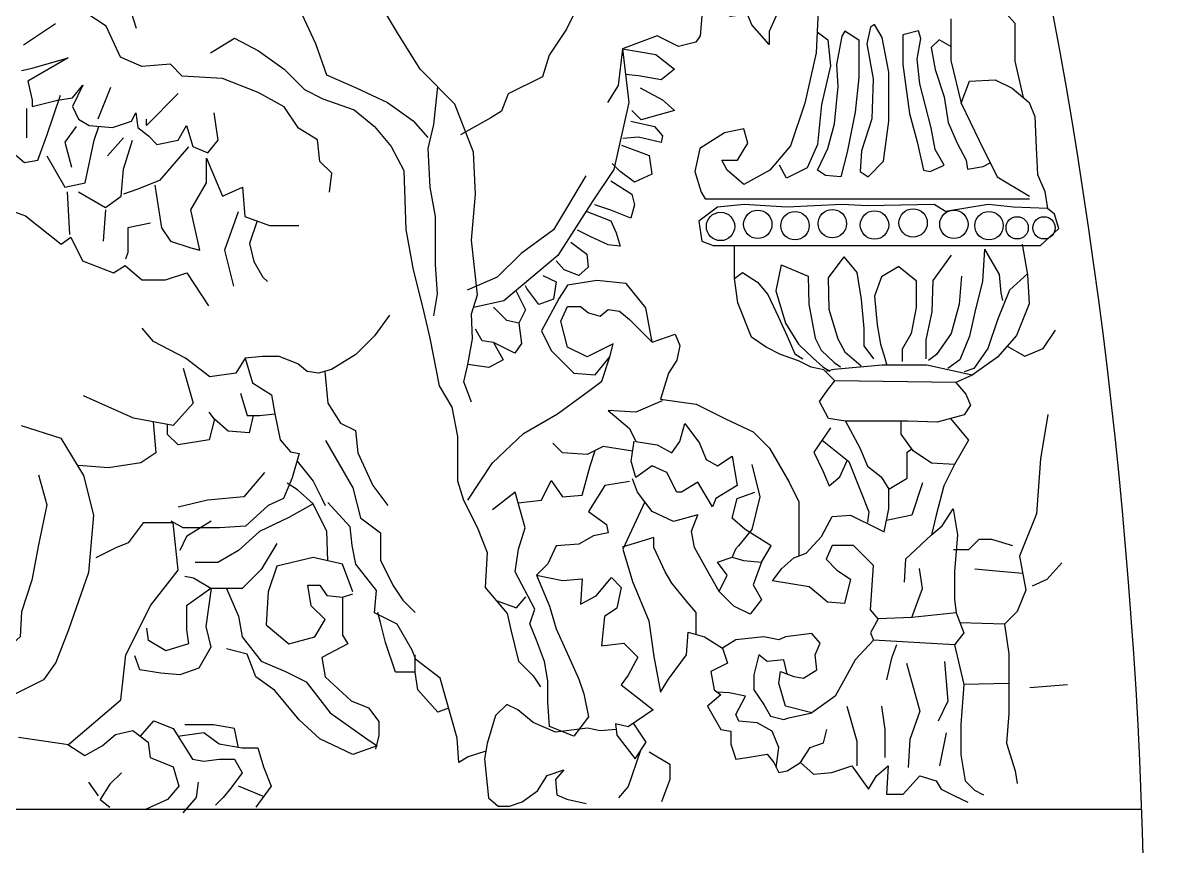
# Model space of a CAD drawing. Extents: x 225 to 2401, y 148 to 3508.
# Drawn here: x 1190.1 to 1434.2, y 2690.5 to 2866.3 of the extents above; entities that cross this region are included whole.
import ezdxf

# ---------------------------------------------------------------- set-up
doc = ezdxf.new("R2010")
doc.units = 0
doc.header["$LTSCALE"] = 10
doc.header["$MEASUREMENT"] = 0
for name, color, linetype in [('3', 3, 'CONTINUOUS'), ('7', 7, 'CONTINUOUS'), ('BH', 3, 'CONTINUOUS')]:
    doc.layers.add(name, color=color, linetype=linetype)

msp = doc.modelspace()

# ---------------------------------------------------------------- linework, layer by layer
at = {"layer": '3'}
msp.add_lwpolyline([(1404.07, 2412.96, 0.10605), (1404.07, 2898.02, -0.152399), (1434.18, 3413.58)], format="xyb", dxfattribs=at)
at = {"layer": '7'}
msp.add_line((487.43, 2698.47), (1429, 2698.47), dxfattribs=at)
at = {"layer": 'BH', "color": 7}
for points in [[(1393.09, 2918.62), (1396.61, 2910.87), (1396.96, 2901.02), (1395.9, 2890.11), (1396.26, 2881.32), (1396.96, 2871.82), (1401.89, 2866.19), (1401.89, 2858.09), (1403.66, 2850.35)], [(1357.75, 2876.87), (1356.37, 2883.31), (1348.08, 2883.77), (1343.93, 2885.61), (1341.17, 2890.21), (1335.18, 2891.59), (1330.57, 2887.91), (1328.73, 2884.69), (1319.98, 2886.07), (1314.45, 2884.23), (1310.77, 2879.17), (1308.93, 2870.43), (1306.16, 2864.91), (1302.48, 2859.38), (1301.1, 2854.78), (1293.73, 2851.1), (1292.34, 2847.42), (1290.04, 2846.04), (1283.59, 2842.36)], [(1255.57, 2830.15), (1256.07, 2834.2), (1253.54, 2836.72), (1253.03, 2841.28), (1248.98, 2843.81), (1245.94, 2848.36), (1240.37, 2851.39), (1232.78, 2854.43), (1224.17, 2854.94), (1221.63, 2857.46), (1215.56, 2856.96), (1211, 2858.98), (1207.96, 2865.56), (1203.4, 2868.59), (1197.32, 2872.64), (1191.75, 2874.66), (1189.22, 2879.72)], [(1285.93, 2785.35), (1284.3, 2789.65), (1285.11, 2793.33), (1286.14, 2798.85), (1285.93, 2804.16), (1287.16, 2808.25), (1285.93, 2819.9), (1286.75, 2829.71), (1286.34, 2838.71), (1282.37, 2848.96), (1274.92, 2856.41), (1270.15, 2864.15), (1265.68, 2871.59)], [(1359.88, 2868.9), (1359.51, 2859.89), (1357.03, 2849.14), (1353.99, 2840.05), (1349.58, 2834.81), (1344.06, 2831.78), (1340.47, 2834.81), (1339.37, 2837.01), (1342.68, 2837.01), (1344.89, 2840.6), (1344.06, 2843.63), (1339.92, 2842.8), (1334.68, 2839.49), (1333.58, 2834.53), (1334.95, 2830.12), (1335.78, 2828.75), (1405.03, 2828.75)], [(1388.22, 2867.16), (1388.2, 2858.23), (1390.41, 2849.14), (1394.27, 2841.15), (1398.14, 2833.43), (1405.03, 2829.3)], [(1230.2, 2859.9), (1235.32, 2863.04), (1240.43, 2860.29), (1245.94, 2856.37), (1250.26, 2852.04), (1254.2, 2850.08), (1260.88, 2847.72), (1265.21, 2844.19), (1268.75, 2839.86), (1271.5, 2834.76), (1271.9, 2822.19), (1273.47, 2813.54), (1275.44, 2805.68), (1277.01, 2799.01), (1278.98, 2788.79), (1281.75, 2784.24), (1282.93, 2777.96), (1282.93, 2768.53), (1284.11, 2764.6), (1287.26, 2758.31), (1289.23, 2753.21), (1288.83, 2745.74), (1293.55, 2740.24), (1294.34, 2736.71), (1295.91, 2730.03), (1299.06, 2726.88), (1300.63, 2724.53)], [(1390.41, 2849.14), (1392.24, 2853.83), (1397.68, 2854.13), (1401.31, 2852.32), (1404.94, 2849.3), (1406.15, 2846.28), (1406.46, 2839.63), (1406.76, 2833.89), (1408.27, 2830.26), (1408.88, 2826.64), (1401.62, 2826.94), (1396.17, 2827.54), (1387.09, 2826.03), (1384.67, 2827.54), (1370.46, 2827.24), (1365.01, 2827.54), (1353.21, 2826.94), (1344.14, 2827.54), (1338.39, 2826.94), (1334.46, 2823.92), (1335.06, 2819.69), (1337.48, 2818.78), (1407.36, 2818.78), (1411.3, 2822.41), (1410.39, 2825.43), (1408.88, 2826.64)], [(1185.17, 2827.11), (1190.74, 2825.09), (1198.34, 2819.02), (1200.36, 2820.54), (1202.9, 2815.48), (1209.48, 2812.95), (1212.01, 2814.47), (1215.56, 2811.43), (1220.62, 2811.43), (1225.18, 2812.95), (1229.74, 2805.87)], [(1403.43, 2819.04), (1404.59, 2812.48), (1404.98, 2806.31), (1402.27, 2799.56), (1398.22, 2794.93), (1392.81, 2791.07), (1389.33, 2789.53), (1391.46, 2787.02), (1392.42, 2784.71), (1391.07, 2782.58), (1385.28, 2781.04), (1379.1, 2781.23), (1371.37, 2781.23), (1365.77, 2781.23), (1362.11, 2781.81), (1360.17, 2785.48), (1362.11, 2788.18), (1363.5, 2789.9), (1361.14, 2792.23), (1358.44, 2792.81), (1355.73, 2794.16), (1351.87, 2795.51), (1348.78, 2797.05), (1345.69, 2799.17), (1342.79, 2806.5), (1342.02, 2811.71), (1342.02, 2817.3), (1342.02, 2818.85)], [(1324.49, 2798.12), (1323.1, 2805.42), (1318.92, 2810.63), (1312.66, 2811.32), (1306.39, 2810.28), (1304.65, 2807.5), (1300.82, 2800.55), (1302.91, 2796.38), (1307.78, 2791.51), (1312.31, 2791.16), (1315.44, 2794.99)], [(1285.16, 2764.4), (1290.38, 2772.39), (1296.99, 2778.65), (1304.3, 2782.82), (1310.92, 2787.69), (1313.7, 2789.77), (1315.44, 2794.99), (1316.14, 2797.77), (1310.57, 2794.99), (1306.39, 2797.07), (1305, 2802.63), (1306.39, 2805.76), (1309.18, 2805.76), (1310.92, 2804.37), (1313.35, 2803.68), (1315.09, 2805.07), (1317.53, 2804.72), (1319.62, 2802.98), (1322.4, 2800.2), (1324.49, 2798.12), (1329.36, 2799.85), (1330.41, 2797.42), (1329.71, 2794.29), (1327.97, 2791.51), (1326.23, 2785.95), (1333.89, 2784.91), (1340.15, 2781.78), (1346.07, 2779), (1349.55, 2775.52), (1353.72, 2768.22), (1355.81, 2764.05), (1355.81, 2756.75), (1355.81, 2752.58)], [(1268.43, 2803.87), (1265.23, 2799.48), (1261.23, 2795.48), (1256.03, 2792.29), (1253.23, 2791.49), (1250.83, 2791.89), (1248.83, 2793.49), (1244.83, 2795.08), (1241.23, 2795.08), (1237.63, 2794.68), (1235.63, 2791.49), (1230.03, 2790.69), (1224.83, 2794.68), (1218.03, 2798.28), (1215.63, 2801.08)], [(1189.76, 2780.32), (1198.28, 2777.66), (1203.08, 2769.68), (1205.21, 2761.17), (1204.14, 2748.93), (1199.88, 2736.69), (1197.22, 2729.77), (1194.55, 2726.05), (1184.96, 2721.26)], [(1362.57, 2779.83), (1358.98, 2774.61), (1360.94, 2770.69), (1362.24, 2767.43), (1364.53, 2769.39), (1366.16, 2772.98)], [(1389.03, 2772), (1386.74, 2767.43), (1385.11, 2761.23), (1384.13, 2756.99), (1386.41, 2758.95), (1388.7, 2762.54), (1389.68, 2756.99), (1389.03, 2749.16), (1389.03, 2743.29), (1389.35, 2740.35), (1379.88, 2739.37), (1372.7, 2739.05), (1371.06, 2741), (1371.72, 2750.46), (1367.47, 2754.71), (1362.9, 2754.71), (1361.59, 2751.77), (1363.88, 2749.49), (1366.82, 2747.53), (1365.51, 2742.31), (1361.92, 2742.64), (1359.96, 2744.27), (1358, 2745.9), (1350.16, 2747.2), (1352.12, 2749.81), (1354.73, 2752.1), (1357.34, 2753.07), (1360.61, 2756.66), (1362.9, 2760.9), (1366.82, 2761.23), (1372.7, 2758.29), (1374, 2757.64), (1374.98, 2762.54), (1374.98, 2766.78), (1378.9, 2769.06), (1378.9, 2774.61), (1379.91, 2775.34)], [(1189.23, 2713.81), (1199.88, 2712.22), (1211.07, 2721.79), (1212.13, 2731.37), (1217.46, 2742.01), (1223.32, 2749.46), (1222.25, 2759.57), (1215.86, 2759.57), (1212.66, 2755.31), (1210, 2754.25), (1205.74, 2752.12)], [(1371.72, 2734.48), (1367.79, 2730.31), (1365.66, 2726.42), (1363.54, 2722.53), (1358.58, 2719), (1352.92, 2720.41), (1351.5, 2725.36), (1351.86, 2727.83), (1354.69, 2726.77), (1356.81, 2726.42), (1359.65, 2728.19), (1359.29, 2731.37), (1360.35, 2733.84), (1358.58, 2735.97), (1352.92, 2735.26), (1351.5, 2734.55), (1348.32, 2735.26), (1342.3, 2734.55), (1339.47, 2732.78), (1340.53, 2729.6), (1336.99, 2727.83), (1337.7, 2723.94), (1339.11, 2722.88), (1336.28, 2720.41), (1339.11, 2715.46), (1341.24, 2715.11), (1341.24, 2712.28), (1342.3, 2709.1), (1344.78, 2709.45), (1349.03, 2710.16), (1350.44, 2708.39), (1351.5, 2706.27), (1353.27, 2706.62), (1356.11, 2708.39), (1358.94, 2705.91), (1362.83, 2706.27), (1367.08, 2707.68), (1370.62, 2702.73), (1372.39, 2705.56), (1374.87, 2707.68), (1374.51, 2701.67), (1378.05, 2701.67), (1381.59, 2705.56), (1385.13, 2704.5), (1386.19, 2702.73), (1389.03, 2701.32), (1391.86, 2699.9)], [(1316.81, 2715.45), (1313.38, 2715.15), (1310.7, 2715.75), (1303.85, 2714.85), (1299.09, 2716.94), (1295.81, 2719.61), (1293.43, 2720.8), (1291.04, 2718.42), (1289.26, 2712.47), (1288.66, 2709.2), (1289.56, 2700.87), (1291.64, 2699.09), (1294.02, 2699.09), (1296.7, 2699.98), (1299.98, 2702.36), (1302.07, 2705.63), (1305.64, 2706.82), (1303.85, 2704.74), (1304.15, 2701.47), (1306.24, 2700.57), (1310.41, 2699.68)], [(1215.27, 2714), (1218.14, 2717.28), (1222.24, 2715.64), (1224.29, 2712.36), (1226.34, 2709.09), (1228.8, 2708.68), (1232.08, 2709.09), (1235.35, 2709.09), (1236.99, 2706.22), (1234.53, 2702.95), (1232.89, 2700.9), (1231.26, 2699.27)], [(1199.76, 2712.23), (1203.39, 2709.91), (1207.08, 2711.95), (1209.94, 2714.41), (1213.63, 2715.23), (1216.91, 2712.77), (1217.32, 2709.5), (1222.24, 2707.45), (1223.47, 2703.36), (1221.01, 2700.49), (1216.5, 2698.45)]]:
    msp.add_lwpolyline(points, dxfattribs=at)
at = {"layer": 'BH'}
for points in [[(1231.38, 2907.05), (1233.35, 2898.4), (1232.96, 2891.72), (1234.14, 2889.37), (1240.43, 2885.05), (1243.97, 2879.15), (1248.3, 2871.29), (1252.62, 2861.87), (1254.98, 2855.19), (1261.28, 2852.44), (1267.96, 2849.29), (1273.47, 2845.36), (1276.62, 2841.83)], [(1208.42, 2889.45), (1210.29, 2877.93), (1214.34, 2865.17)], [(1332.88, 2879.17), (1334.26, 2883.31), (1338.4, 2884.23), (1342.55, 2884.23), (1344.39, 2879.63), (1349, 2879.17), (1352.22, 2876.87), (1351.3, 2868.59), (1349.46, 2864.45), (1349.46, 2861.68), (1345.77, 2865.83), (1344.85, 2868.13), (1341.17, 2867.67), (1337.94, 2869.51), (1335.18, 2868.59), (1334.72, 2863.52), (1333.8, 2862.14), (1330.11, 2861.22), (1325.51, 2863.52), (1318.14, 2860.76), (1317.22, 2852.94), (1314.91, 2849.26)], [(1197.1, 2866.05), (1190.32, 2861.54)], [(1371.1, 2865.4), (1370.27, 2861.82), (1371.65, 2854.37), (1371.37, 2845.83), (1369.17, 2838.94), (1368.89, 2834.53), (1370.55, 2833.43), (1373.86, 2836.74), (1374.96, 2845.28), (1374.96, 2855.75), (1373.58, 2863.19), (1371.92, 2865.95), (1371.1, 2865.4)], [(1359.7, 2864.39), (1361.99, 2862.64), (1362.54, 2857.13), (1360.61, 2848.86), (1359.79, 2840.32), (1357.58, 2835.36), (1353.16, 2833.16), (1351.63, 2835.94)], [(1365.58, 2864.57), (1368.61, 2862.64), (1368.61, 2854.65), (1367.79, 2847.21), (1366.13, 2838.67), (1364.75, 2833.43), (1361.44, 2833.71), (1359.79, 2834.81), (1361.99, 2839.49), (1363.37, 2844.73), (1364.2, 2852.72), (1363.92, 2857.41), (1365.03, 2863.47), (1365.69, 2864.5)], [(1381.31, 2864.57), (1377.99, 2863.74), (1377.99, 2857.41), (1379.37, 2846.93), (1381.03, 2840.87), (1382.41, 2834.81), (1383.79, 2834.53), (1386.82, 2835.91), (1384.89, 2839.22), (1384.06, 2843.9), (1381.58, 2853.27), (1381.03, 2858.51), (1381.86, 2862.92), (1381.31, 2864.57)], [(1388.2, 2861.26), (1385.72, 2862.64), (1384.06, 2860.99), (1384.89, 2856.3), (1386.82, 2850.52), (1387.65, 2845.01), (1389.58, 2840.6), (1391.51, 2837.01), (1391.79, 2835.08), (1395.1, 2835.64), (1396.64, 2836.41)], [(1318.14, 2860.76), (1319.52, 2849.26), (1316.3, 2835), (1311.69, 2828.1), (1304.32, 2816.6), (1292.8, 2806.94), (1286.36, 2805.56)], [(1318.14, 2860.76), (1325.29, 2859.51), (1329.27, 2856.39), (1326.43, 2854.12), (1321.59, 2854.97), (1318.75, 2855.25)], [(1189.87, 2856.13), (1192.13, 2856.58), (1199.81, 2858.83), (1191.23, 2853.87), (1192.13, 2849.81), (1192.13, 2848.46), (1197.55, 2849.81), (1200.71, 2850.26), (1202.97, 2852.97), (1200.71, 2848.46), (1202.06, 2845.75), (1204.32, 2844.4), (1209.29, 2843.95), (1213.35, 2845.3), (1214.26, 2847.11), (1214.71, 2843.95), (1216.97, 2842.15), (1218.77, 2840.34), (1223.29, 2841.24), (1225.09, 2844.4), (1226.45, 2839.89), (1229.61, 2838.54), (1231.87, 2841.24), (1230.96, 2847.11)], [(1185.68, 2847.5), (1187.12, 2839.35), (1190.48, 2836.47), (1193.36, 2836.95), (1195.28, 2842.22), (1198.16, 2850.86)], [(1208.84, 2852.52), (1206.13, 2845.75)], [(1223.29, 2851.17), (1216.51, 2844.4), (1216.51, 2845.75)], [(1278.65, 2852.68), (1277.8, 2844.58), (1276.62, 2839.47), (1277.01, 2831.22), (1278.19, 2824.94), (1278.19, 2814.72), (1278.58, 2808.43), (1277.8, 2803.72)], [(1321.88, 2852.41), (1326.71, 2849.86), (1329.27, 2847.59), (1322.16, 2845.6), (1320.17, 2847.59)], [(1190.96, 2847.98), (1190.96, 2841.75)], [(1195.28, 2837.91), (1199.12, 2831.19), (1203.44, 2832.15), (1205.37, 2841.27), (1206.33, 2844.14)], [(1201.52, 2844.14), (1199.12, 2840.79), (1200.56, 2835.51)], [(1319.89, 2845.32), (1325, 2844.18), (1326.71, 2842.2), (1326.43, 2840.78), (1321.59, 2841.91), (1318.18, 2841.63)], [(1202, 2830.23), (1207.77, 2826.87), (1211.13, 2829.27), (1211.61, 2835.03), (1213.53, 2841.27)], [(1211.61, 2841.75), (1208.25, 2837.91)], [(1225.54, 2839.83), (1219.29, 2832.63), (1214.49, 2830.71), (1211.61, 2829.75)], [(1317.9, 2840.21), (1323.87, 2837.94), (1324.44, 2833.97), (1320.74, 2832.26), (1317.62, 2834.53), (1315.91, 2836.24)], [(1218.33, 2831.67), (1219.77, 2822.56), (1221.69, 2819.68), (1226.02, 2818.24), (1227.94, 2817.76), (1226.02, 2826.39), (1229.38, 2832.15), (1229.38, 2837.43), (1232.74, 2829.27), (1237.06, 2831.19), (1237.54, 2824.96), (1242.83, 2823.04), (1249.07, 2823.04)], [(1310.31, 2833.62), (1303.4, 2822.12), (1296.49, 2817.06), (1291.42, 2812), (1284.97, 2809.24)], [(1315.63, 2832.55), (1320.17, 2829.71), (1320.74, 2827.44), (1319.89, 2824.6), (1315.63, 2826.3), (1312.22, 2827.44)], [(1199.6, 2830.23), (1200.08, 2821.12)], [(1207.77, 2826.39), (1207.29, 2819.68)], [(1310.51, 2826.02), (1315.63, 2824.03), (1316.76, 2821.48), (1317.62, 2818.64), (1315.06, 2818.92), (1311.36, 2820.62), (1308.52, 2822.04)], [(1217.37, 2823.52), (1212.57, 2822.56), (1212.57, 2817.28), (1212.09, 2815.84)], [(1236.1, 2825.92), (1233.22, 2817.76), (1235.14, 2810.09)], [(1240.19, 2824), (1238.5, 2819.2), (1239.46, 2815.36), (1241.39, 2812), (1242.35, 2811.04)], [(1307.1, 2819.49), (1310.51, 2816.93), (1310.8, 2814.1), (1308.81, 2812.39), (1305.68, 2813.53), (1303.98, 2815.52)], [(1365.39, 2816.32), (1362.04, 2811.85), (1362.22, 2805.15), (1364.09, 2798.83), (1365.58, 2796.04), (1369.12, 2793.06)], [(1365.39, 2816.32), (1368.19, 2812.97), (1369.12, 2807.2), (1369.68, 2801.06), (1369.68, 2797.34), (1371.72, 2794.55)], [(1388.3, 2816.69), (1384.39, 2811.29), (1384.2, 2804.6), (1382.9, 2798.64), (1382.9, 2794.55)], [(1395.38, 2817.99), (1395.01, 2811.11), (1393.52, 2805.15), (1392.21, 2799.39), (1390.16, 2794.36), (1387.56, 2792.5)], [(1395.38, 2817.99), (1398.55, 2812.6), (1398.92, 2808.69), (1399.29, 2807.01)], [(1351.98, 2814.64), (1350.86, 2809.06), (1352.91, 2802.18), (1355.71, 2797.71), (1358.87, 2794.74), (1360.92, 2792.87), (1362.41, 2791.94)], [(1351.98, 2814.64), (1357.75, 2812.22), (1357.94, 2806.27), (1359.24, 2799.01), (1360.55, 2796.41), (1363.34, 2793.8), (1364.65, 2792.87)], [(1377.13, 2814.27), (1373.4, 2812.04), (1371.91, 2807.94), (1372.47, 2801.8), (1373.21, 2797.71), (1374.15, 2794.74), (1374.52, 2793.43)], [(1377.13, 2814.27), (1380.85, 2811.29), (1380.85, 2805.53), (1379.73, 2799.94), (1377.87, 2796.6), (1377.87, 2793.99)], [(1301.13, 2812.39), (1303.98, 2810.97), (1303.41, 2807.28), (1300.28, 2806.15), (1297.72, 2809.55), (1297.44, 2810.12)], [(1342.02, 2811.71), (1343.78, 2812.97), (1346.95, 2810.92), (1349.19, 2808.32), (1351.42, 2803.48), (1353.28, 2799.39), (1354.96, 2795.67), (1356.64, 2794.55)], [(1390.54, 2812.22), (1389.98, 2806.27), (1388.3, 2799.94), (1385.14, 2795.48), (1383.46, 2794.18)], [(1404.69, 2812.78), (1400.78, 2809.25), (1398.17, 2802.92), (1396.12, 2796.78), (1393.14, 2792.5), (1391.1, 2791.76)], [(1295.45, 2808.99), (1297.44, 2805.01), (1296.02, 2802.17), (1293.46, 2802.74), (1290.62, 2805.58)], [(1296.02, 2802.17), (1296.58, 2797.82), (1295.14, 2795.78), (1290.64, 2798.03), (1288.18, 2798.44), (1286.75, 2800.89)], [(1400.25, 2797.24), (1404.05, 2795.16), (1407.97, 2796.79), (1410.58, 2800.71)], [(1290.64, 2798.03), (1292.69, 2794.35), (1289.62, 2792.71), (1285.11, 2793.33)], [(1237.63, 2794.68), (1239.16, 2789.47), (1243.22, 2786.88), (1243.96, 2782.82), (1245.07, 2777.29), (1247.29, 2774.7), (1249.13, 2774.34), (1247.66, 2769.17), (1245.81, 2764.74), (1242.48, 2763.26), (1237.68, 2758.83), (1232.14, 2758.46), (1224.38, 2758.46), (1221.79, 2759.94)], [(1224.38, 2792.56), (1226.51, 2785.11), (1222.25, 2780.32), (1213.73, 2781.92), (1203.08, 2786.7)], [(1254.63, 2791.89), (1255.28, 2785.11), (1257.94, 2780.85), (1261.14, 2779.26), (1261.67, 2774.47), (1264.87, 2767.55), (1268.06, 2763.29)], [(1392.81, 2791.07), (1383.09, 2793.25), (1373.59, 2793.25), (1363.34, 2792.32), (1361.67, 2791.94)], [(1389.33, 2789.53), (1363.5, 2789.9)], [(1236.57, 2787.25), (1238.05, 2782.46), (1240.63, 2782.46), (1243.96, 2782.82)], [(1326.58, 2785.6), (1321.01, 2783.17), (1315.09, 2783.52), (1319.62, 2779.69), (1321.01, 2776.91), (1325.53, 2776.22), (1328.66, 2774.48), (1330.41, 2776.91), (1331.45, 2780.73), (1334.58, 2776.56), (1335.97, 2773.09), (1338.41, 2771.7), (1341.54, 2773.78), (1342.59, 2767.52), (1338.06, 2764.74), (1337.37, 2763.01), (1334.23, 2768.22), (1330.75, 2766.13), (1329.71, 2766.13), (1327.62, 2770.31), (1324.49, 2771.7), (1321.01, 2769.26), (1319.96, 2772.74), (1320.61, 2776.97)], [(1239.34, 2782.46), (1238.42, 2778.76), (1233.98, 2779.13), (1231.03, 2781.72), (1229.92, 2783.19)], [(1408.93, 2782.69), (1407.39, 2773.25), (1406.48, 2761.47), (1402.85, 2752.41), (1404.22, 2745.16), (1402.4, 2740.63), (1399.68, 2737.91), (1400.59, 2731.57), (1400.59, 2718.89), (1400.13, 2712.54), (1401.95, 2706.65), (1402.4, 2703.94)], [(1217.99, 2781.12), (1218.52, 2774.47), (1215.33, 2772.34), (1208.4, 2771.27), (1202.01, 2771.81)], [(1231.03, 2781.72), (1229.92, 2777.29), (1223.27, 2776.18), (1221.05, 2778.4), (1221.05, 2780.61)], [(1365.77, 2781.23), (1368.78, 2775.59), (1370.41, 2771.67), (1373.35, 2769.39), (1374.98, 2766.78)], [(1388.18, 2781.81), (1391.97, 2777.22), (1389.03, 2772), (1384.13, 2772.32), (1380.21, 2774.93), (1377.6, 2778.52), (1377.6, 2781.23)], [(1254.75, 2777.13), (1260.6, 2767.02), (1262.2, 2760.63), (1266.46, 2757.44), (1266.46, 2751.59), (1269.13, 2746.27), (1271.26, 2743.08), (1273.92, 2740.42)], [(1360.77, 2777.22), (1366.49, 2772.65), (1368.78, 2766.78), (1370.74, 2761.88), (1370.41, 2759.6)], [(1295.89, 2763.81), (1300.82, 2764.4), (1302.91, 2768.57), (1305.35, 2765.09), (1309.52, 2765.44), (1311.26, 2771.7), (1312.31, 2775)], [(1320.29, 2774.85), (1314.05, 2775.87), (1310.57, 2774.13), (1305.35, 2774.48), (1303.26, 2776.56)], [(1248.67, 2772.71), (1252.09, 2768.43), (1253.94, 2764.74), (1254.68, 2763.26)], [(1193.47, 2769.81), (1195.25, 2763.39), (1193.47, 2754.83), (1192.04, 2747.33), (1189.89, 2740.55), (1189.54, 2735.2), (1182.75, 2729.13), (1174.53, 2725.92), (1168.82, 2726.28)], [(1241.74, 2770.28), (1237.31, 2765.11), (1229.55, 2764.37), (1223.27, 2762.89)], [(1345.72, 2772.04), (1347.46, 2765.09), (1345.72, 2758.14), (1342.93, 2754.66), (1342.24, 2753.97), (1341.54, 2752.23), (1343.98, 2751.53), (1347.81, 2751.19), (1349.89, 2754.66), (1344.33, 2758.14), (1341.54, 2760.57), (1342.59, 2764.74), (1346.41, 2766.13)], [(1255.23, 2751.45), (1255.05, 2757.73), (1252.09, 2763.63), (1248.76, 2766.58), (1246.55, 2768.06)], [(1319.64, 2768.41), (1314.4, 2767.52), (1310.92, 2761.96), (1314.74, 2759.18), (1315.09, 2757.44), (1311.96, 2756.75), (1308.83, 2755.01), (1303.95, 2754.66), (1302.21, 2750.84), (1299.78, 2748.41), (1302.56, 2741.8), (1303.95, 2736.93), (1306.04, 2732.41), (1308.83, 2726.16), (1309.87, 2723.03), (1310.92, 2718.16), (1307.78, 2713.99), (1302.56, 2716.08), (1302.21, 2721.29), (1302.21, 2725.81), (1301.52, 2729.98), (1299.78, 2734.5), (1298.39, 2737.98), (1299.43, 2741.11), (1295.25, 2749.1), (1295.95, 2753.97), (1297.34, 2758.49), (1295.25, 2766.13), (1290.38, 2762.31)], [(1338.76, 2744.93), (1335.97, 2749.8), (1333.54, 2754.31), (1332.84, 2757.79), (1334.23, 2761.27), (1329.01, 2759.88), (1324.49, 2761.96), (1321.36, 2766.13), (1320.31, 2768.92)], [(1382.17, 2768.08), (1379.88, 2761.23), (1374.49, 2760.09)], [(1252.09, 2763.63), (1246.92, 2760.68), (1240.63, 2757.73), (1236.2, 2753.67), (1231.77, 2751.08), (1226.96, 2751.08)], [(1288.96, 2710.84), (1285.23, 2709.59), (1283.23, 2708.4), (1282.83, 2713.59), (1279.23, 2726.37), (1274.03, 2730.37), (1273.23, 2732.36), (1270.03, 2737.96), (1265.23, 2740.35), (1265.63, 2745.15), (1261.23, 2750.74), (1260.43, 2754.74), (1260.03, 2758.73), (1255.23, 2763.92)], [(1322.92, 2764.05), (1318.22, 2753.97), (1320.31, 2747.01), (1323.79, 2738.67), (1324.84, 2731.02), (1326.23, 2723.38), (1327.97, 2726.16), (1331.8, 2731.37), (1332.15, 2736.24), (1335.63, 2735.2), (1339.47, 2732.78)], [(1230.34, 2759.94), (1225.11, 2756.62), (1223.64, 2753.67)], [(1333.89, 2735.72), (1333.89, 2740.41), (1331.8, 2742.84), (1328.66, 2746.67), (1327.27, 2749.1), (1324.84, 2754.31), (1324.84, 2756.4), (1318.1, 2754.38)], [(1384.13, 2756.99), (1378.57, 2751.77), (1378.25, 2746.88)], [(1401.49, 2754.67), (1396.96, 2756.03), (1394.24, 2756.03), (1391.97, 2753.77), (1388.79, 2753.77)], [(1244.33, 2755.14), (1241, 2749.61), (1236.94, 2745.55), (1230.29, 2745.55), (1226.59, 2747.76), (1224.74, 2748.13)], [(1260.59, 2744.81), (1258.37, 2750.71), (1252.09, 2752.19), (1244.33, 2750.34), (1242.48, 2744.81), (1242.11, 2737.8), (1246.92, 2733.74), (1252.46, 2735.21), (1254.68, 2738.9), (1251.72, 2741.86), (1250.98, 2746.28), (1253.57, 2746.28), (1255.05, 2744.07), (1258.37, 2743.7), (1260.59, 2744.44)], [(1347.81, 2751.19), (1346.07, 2746.32), (1347.81, 2743.19), (1345.37, 2740.06), (1341.89, 2741.8), (1338.76, 2744.93), (1340.5, 2748.41), (1338.41, 2751.19), (1341.54, 2752.23)], [(1411.9, 2751), (1408.75, 2747.43), (1405.58, 2746.07)], [(1299.78, 2748.41), (1305.34, 2747.28), (1309.51, 2747.58), (1309.21, 2742.22), (1312.49, 2744.01), (1315.77, 2747.88), (1317.85, 2745.79), (1316.96, 2741.33), (1314.28, 2739.55), (1313.68, 2733.3), (1318.45, 2733.89), (1321.43, 2730.92), (1319.34, 2727.05), (1317.85, 2724.97), (1321.72, 2721.99), (1324.7, 2719.61), (1319.34, 2716.04), (1316.66, 2716.64), (1316.96, 2714.26), (1320.83, 2709.2), (1323.21, 2712.77), (1320.51, 2716.82)], [(1379.88, 2739.37), (1382.17, 2745.57), (1381.51, 2749.81)], [(1403.53, 2748.78), (1397.87, 2749.24), (1393.33, 2749.69)], [(1230.34, 2745.55), (1229.18, 2737.43), (1230.29, 2733), (1227.7, 2728.57), (1223.64, 2727.09), (1219.57, 2727.46), (1215.14, 2728.2), (1214.03, 2731.15)], [(1230.29, 2745.55), (1225.11, 2741.86), (1225.11, 2736.69), (1225.48, 2733.74), (1220.68, 2732.26), (1216.98, 2734.47), (1216.62, 2737.06)], [(1233.61, 2745.55), (1236.2, 2739.64), (1236.94, 2735.21), (1241, 2730.04), (1246.18, 2727.83), (1250.61, 2725.62), (1255.78, 2718.97), (1263.54, 2713.44), (1265.76, 2711.96), (1260.59, 2710.11), (1253.57, 2713.44), (1249.13, 2717.5), (1243.96, 2723.77), (1239.9, 2726.72), (1238.05, 2731.52), (1233.61, 2732.63)], [(1258.37, 2743.7), (1258.37, 2740.01), (1258.37, 2735.58), (1259.48, 2733.74), (1253.94, 2730.78), (1254.68, 2726.72), (1260.22, 2721.56), (1263.91, 2720.08), (1266.13, 2717.13), (1266.13, 2714.17), (1265.39, 2711.22)], [(1291.19, 2742.99), (1295.52, 2741.42), (1297.49, 2743.78)], [(1273.92, 2727.65), (1269.66, 2727.65), (1267.53, 2734.03), (1266.46, 2738.29), (1265.93, 2740.42)], [(1372.7, 2739.05), (1371.06, 2736.11), (1371.72, 2734.48)], [(1389.35, 2740.35), (1390.99, 2736.11), (1389.03, 2733.5)], [(1399.68, 2737.91), (1390.17, 2738.23)], [(1389.03, 2733.5), (1371.72, 2734.48)], [(1376.64, 2733.49), (1375.57, 2730.66), (1374.51, 2726.07)], [(1389.03, 2733.5), (1390.99, 2725.02), (1390.33, 2716.54), (1390.33, 2710.01), (1391.31, 2704.47), (1393.27, 2702.51), (1395.23, 2701.53)], [(1281.03, 2719.98), (1278.72, 2719.13), (1274.45, 2723.92), (1273.92, 2727.65), (1273.92, 2731.37)], [(1353.27, 2727.3), (1352.57, 2730.31), (1349.03, 2729.96), (1347.26, 2731.37), (1346.19, 2727.13), (1346.19, 2723.94), (1348.32, 2720.76), (1349.73, 2718.29), (1352.57, 2717.58), (1353.63, 2717.93), (1358.58, 2719)], [(1378.76, 2729.6), (1381.59, 2719.35), (1379.47, 2713.34), (1379.11, 2707.33)], [(1386.9, 2729.96), (1387.61, 2721.47), (1385.49, 2717.23)], [(1400.59, 2725.23), (1390.99, 2725.02)], [(1413.14, 2725.01), (1405.12, 2724.32)], [(1350.97, 2707.33), (1351.5, 2711.57), (1350.09, 2715.11), (1346.9, 2716.87), (1343.01, 2717.23), (1342.3, 2718.64), (1344.42, 2722.53), (1340.88, 2723.24), (1338.41, 2723.41)], [(1366.02, 2720.41), (1368.14, 2712.98), (1368.14, 2707.68)], [(1373.45, 2720.41), (1374.16, 2715.46), (1374.16, 2709.45)], [(1236.17, 2711.55), (1235.35, 2715.64), (1230.85, 2716.46), (1224.7, 2716.46)], [(1223.26, 2714), (1228.8, 2714.82), (1232.08, 2712.36), (1236.99, 2711.55), (1240.27, 2711.55), (1241.5, 2707.45), (1243.14, 2703.36), (1239.86, 2698.86)], [(1356.11, 2708.39), (1358.23, 2711.57), (1361.06, 2712.63), (1361.77, 2715.46)], [(1387.26, 2714.75), (1385.84, 2707.68)], [(1322.02, 2710.99), (1319.34, 2703.25), (1317.26, 2700.87)], [(1323.81, 2710.69), (1328.28, 2708.01), (1328.28, 2704.74), (1326.49, 2699.98)], [(1206.26, 2701.31), (1204.21, 2704.18)], [(1211.17, 2706.22), (1208.72, 2703.77), (1206.67, 2700.49), (1208.72, 2698.86)], [(1227.57, 2704.18), (1227.16, 2700.9), (1224.29, 2697.63)], [(1241.5, 2701.11), (1236.17, 2703.36)]]:
    msp.add_lwpolyline(points, dxfattribs=at)
for centre, radius in [((1347.02, 2823.28), 3.03), ((1354.97, 2822.98), 3.03), ((1362.93, 2823.43), 3.03), ((1371.93, 2823.13), 3.03), ((1380.18, 2823.58), 3.03), ((1388.88, 2823.28), 3.03), ((1396.38, 2822.98), 3.03), ((1339.07, 2822.83), 3.03), ((1402.38, 2822.53), 2.37), ((1408.12, 2822.53), 2.37)]:
    msp.add_circle(centre, radius, dxfattribs=at)

doc.saveas('drawing.dxf')
